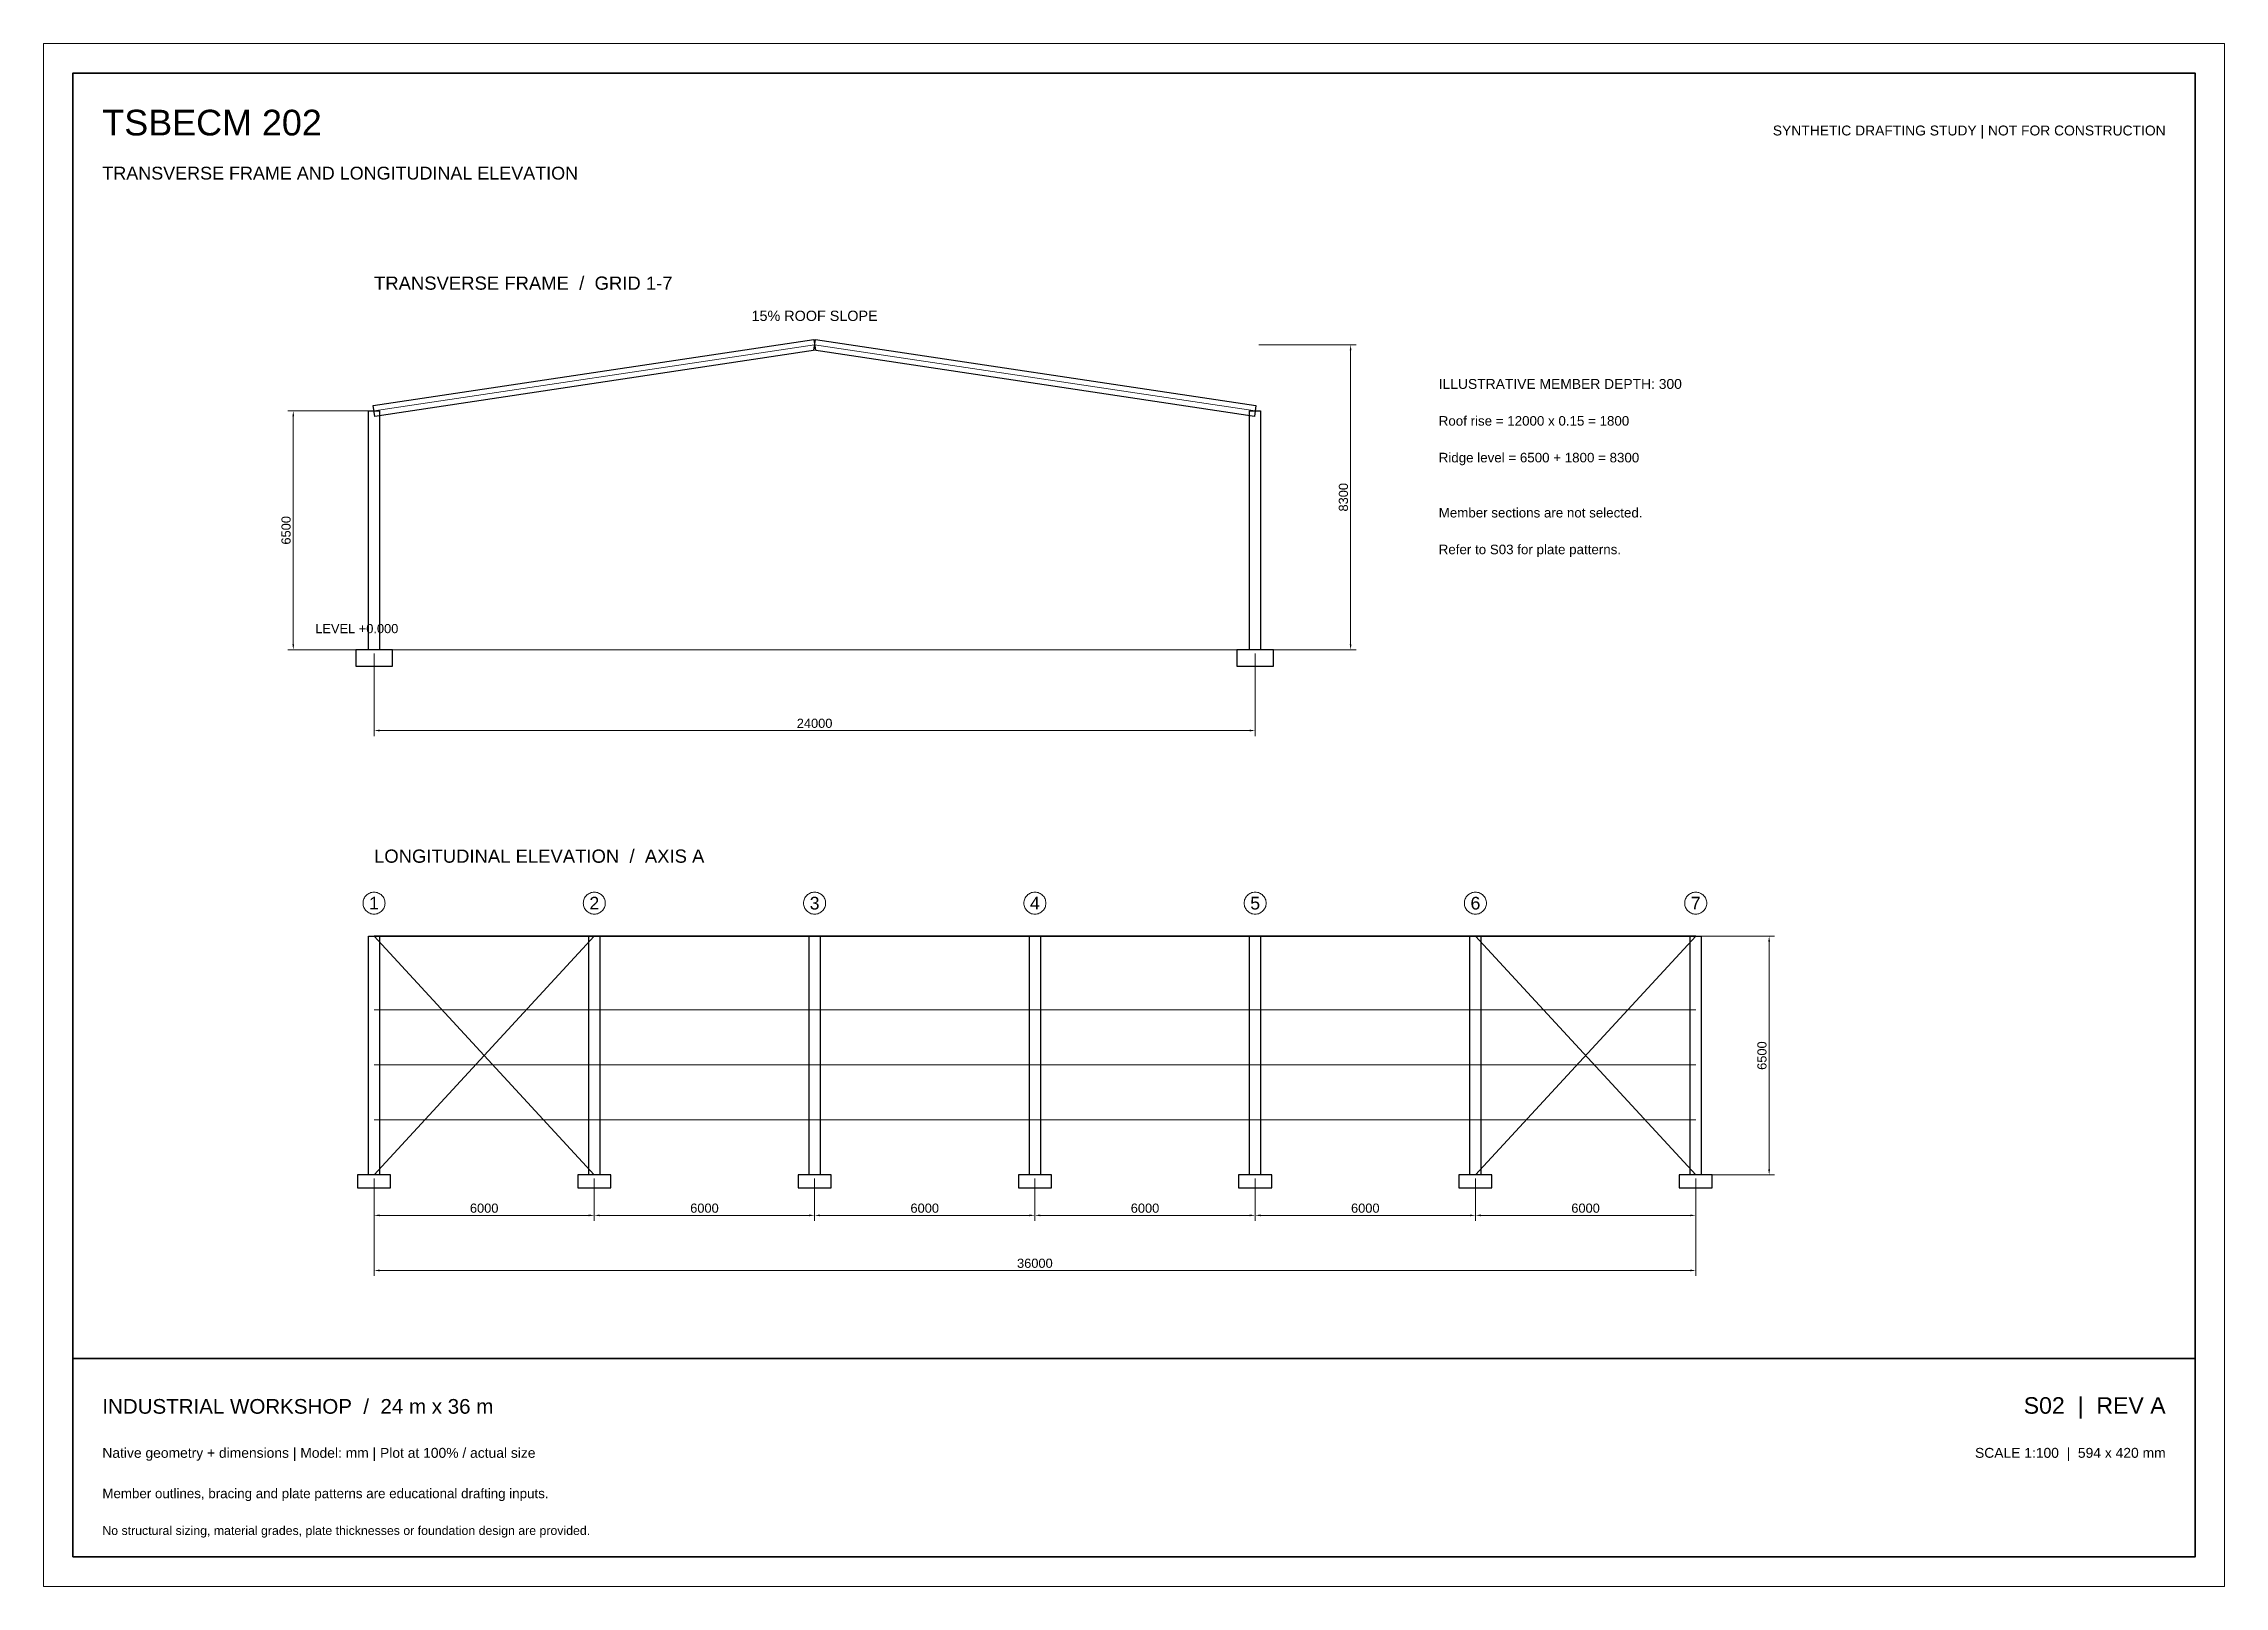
# Paper-space layout 'S02' of a CAD drawing. Header units: millimetres. Extents: x 0 to 594, y 0 to 420.
# The model-space entities are those that its viewports show. They can reach past a viewport. Long polylines and large blocks are cut down to what shows.
import ezdxf
from ezdxf.enums import TextEntityAlignment as Align

# ---------------------------------------------------------------- set-up
doc = ezdxf.new("R2010")
doc.units = ezdxf.units.MM
doc.linetypes.add('CAD_AXIS', pattern=[1300, 800, -200, 100, -200])
doc.linetypes.add('CAD_HIDDEN', pattern=[500, 300, -200])
for name, color, linetype, lineweight in [('AXES', 4, 'CAD_AXIS', 13), ('DIMENSIONS', 3, 'Continuous', 18), ('FRAME', 7, 'Continuous', 35), ('GRAPHIC_UNDIMENSIONED', 8, 'Continuous', 25), ('HIDDEN', 8, 'CAD_HIDDEN', 18), ('NOTES', 2, 'Continuous', 18), ('OUTLINE', 7, 'Continuous', 35)]:
    doc.layers.add(name, color=color, linetype=linetype, lineweight=lineweight)
doc.layers.add('VIEWPORT_NP', color=8, linetype='Continuous', lineweight=13, plot=False)
doc.styles.add('CAD_TEXT', font='arial.ttf')
doc.dimstyles.new('CAD_MM', dxfattribs={"dimtxt": 250, "dimasz": 150, "dimexe": 150, "dimexo": 100, "dimgap": 70, "dimtad": 1, "dimdec": 3, "dimtxsty": 'CAD_TEXT', "dimcen": 2.5, "dimazin": 3, "dimtfac": 1, "dimtmove": 0, "dimatfit": 3, "dimlwd": 18, "dimlwe": 13})

msp = doc.modelspace()

# ---------------------------------------------------------------- linework, layer by layer
at = {"layer": 'AXES'}
for p, q in [((9000, 32000), (21000, 33800)), ((21000, 33800), (33000, 32000)), ((7000, 25500), (35200, 25500))]:
    msp.add_line(p, q, dxfattribs=at)
for centre in [(9000, 18600), (15000, 18600), (21000, 18600), (27000, 18600), (33000, 18600), (39000, 18600), (45000, 18600)]:
    msp.add_circle(centre, 300, dxfattribs=at)
at = {"layer": 'FRAME'}
msp.add_line((800, 6200), (58600, 6200), dxfattribs=at)
msp.add_lwpolyline([(800, 800), (58600, 800), (58600, 41200), (800, 41200)], close=True, dxfattribs=at)
at = {"layer": 'GRAPHIC_UNDIMENSIONED'}
for p, q in [((9000, 11200), (15000, 17700)), ((15000, 11200), (9000, 17700)), ((39000, 11200), (45000, 17700)), ((45000, 11200), (39000, 17700))]:
    msp.add_line(p, q, dxfattribs=at)
for points in [[(8977.7489, 32148.3405), (20977.7489, 33948.3405), (21022.2511, 33651.6595), (9022.2511, 31851.6595)], [(21022.2511, 33948.3405), (33022.2511, 32148.3405), (32977.7489, 31851.6595), (20977.7489, 33651.6595)], [(8850, 25500), (8850, 32000), (9150, 32000), (9150, 25500)], [(32850, 25500), (32850, 32000), (33150, 32000), (33150, 25500)], [(8500, 25050), (9500, 25050), (9500, 25500), (8500, 25500)], [(32500, 25050), (33500, 25050), (33500, 25500), (32500, 25500)], [(8850, 11200), (8850, 17700), (9150, 17700), (9150, 11200)], [(14850, 11200), (14850, 17700), (15150, 17700), (15150, 11200)], [(20850, 11200), (20850, 17700), (21150, 17700), (21150, 11200)], [(26850, 11200), (26850, 17700), (27150, 17700), (27150, 11200)], [(32850, 11200), (32850, 17700), (33150, 17700), (33150, 11200)], [(38850, 11200), (38850, 17700), (39150, 17700), (39150, 11200)], [(44850, 11200), (44850, 17700), (45150, 17700), (45150, 11200)], [(8550, 10850), (9450, 10850), (9450, 11200), (8550, 11200)], [(14550, 10850), (15450, 10850), (15450, 11200), (14550, 11200)], [(20550, 10850), (21450, 10850), (21450, 11200), (20550, 11200)], [(26550, 10850), (27450, 10850), (27450, 11200), (26550, 11200)], [(32550, 10850), (33450, 10850), (33450, 11200), (32550, 11200)], [(38550, 10850), (39450, 10850), (39450, 11200), (38550, 11200)], [(44550, 10850), (45450, 10850), (45450, 11200), (44550, 11200)]]:
    msp.add_lwpolyline(points, close=True, dxfattribs=at)
at = {"layer": 'HIDDEN'}
for p, q in [((9000, 15700), (45000, 15700)), ((9000, 14200), (45000, 14200)), ((9000, 12700), (45000, 12700))]:
    msp.add_line(p, q, dxfattribs=at)
at = {"layer": 'OUTLINE'}
msp.add_line((9000, 17700), (45000, 17700), dxfattribs=at)

# ---------------------------------------------------------------- texts
at = {"layer": 'NOTES', "style": 'CAD_TEXT'}
for s, height, p in [('TSBECM 202', 700, (1600, 39500)), ('TRANSVERSE FRAME AND LONGITUDINAL ELEVATION', 350, (1600, 38300)), ('TRANSVERSE FRAME  /  GRID 1-7', 360, (9000, 35300)), ('ILLUSTRATIVE MEMBER DEPTH: 300', 270, (38000, 32600)), ('Roof rise = 12000 x 0.15 = 1800', 260, (38000, 31600)), ('Ridge level = 6500 + 1800 = 8300', 260, (38000, 30600)), ('Member sections are not selected.', 260, (38000, 29100)), ('Refer to S03 for plate patterns.', 260, (38000, 28100)), ('LEVEL +0.000', 250, (7400, 25950)), ('LONGITUDINAL ELEVATION  /  AXIS A', 360, (9000, 19700)), ('INDUSTRIAL WORKSHOP  /  24 m x 36 m', 400, (1600, 4700)), ('Native geometry + dimensions | Model: mm | Plot at 100% / actual size', 270, (1600, 3500)), ('Member outlines, bracing and plate patterns are educational drafting inputs.', 260, (1600, 2400)), ('No structural sizing, material grades, plate thicknesses or foundation design are provided.', 240, (1600, 1400))]:
    msp.add_text(s, height=height, dxfattribs=at).set_placement(p)
for s, height, p in [('SYNTHETIC DRAFTING STUDY | NOT FOR CONSTRUCTION', 270, (57800, 39500)), ('S02  |  REV A', 450, (57800, 4700)), ('SCALE 1:100  |  594 x 420 mm', 270, (57800, 3500))]:
    msp.add_text(s, height=height, dxfattribs=at).set_placement(p, align=Align.RIGHT)
msp.add_text('15% ROOF SLOPE', height=280, dxfattribs=at).set_placement((21000, 34450), align=Align.CENTER)
for s, p in [('1', (9000, 18600)), ('2', (15000, 18600)), ('3', (21000, 18600)), ('4', (27000, 18600)), ('5', (33000, 18600)), ('6', (39000, 18600)), ('7', (45000, 18600))]:
    msp.add_text(s, height=345, dxfattribs=at).set_placement(p, align=Align.MIDDLE_CENTER)

# ---------------------------------------------------------------- dimensions: what is measured, and where the dimension line sits
at = {"layer": 'DIMENSIONS'}
for base, p1, p2 in [((35600, 25500), (33000, 25500), (33000, 33800)), ((6800, 25500), (9000, 25500), (9000, 32000)), ((47000, 11200), (45000, 11200), (45000, 17700))]:
    msp.add_linear_dim(base=base, p1=p1, p2=p2, angle=90, dimstyle='CAD_MM', dxfattribs=at).render()
for base, p1, p2 in [((9000, 23300), (9000, 25500), (33000, 25500)), ((9000, 10100), (9000, 11200), (15000, 11200)), ((9000, 8600), (9000, 11200), (45000, 11200)), ((15000, 10100), (15000, 11200), (21000, 11200)), ((21000, 10100), (21000, 11200), (27000, 11200)), ((27000, 10100), (27000, 11200), (33000, 11200)), ((33000, 10100), (33000, 11200), (39000, 11200)), ((39000, 10100), (39000, 11200), (45000, 11200))]:
    msp.add_linear_dim(base=base, p1=p1, p2=p2, dimstyle='CAD_MM', dxfattribs=at).render()

psp = doc.layouts.new('S02')

# ---------------------------------------------------------------- viewports
at = {"layer": 'VIEWPORT_NP'}
psp.add_viewport(center=(297, 210), size=(594, 420), view_center_point=(29700, 21000), view_height=42000, dxfattribs=at)

doc.saveas('drawing.dxf')
